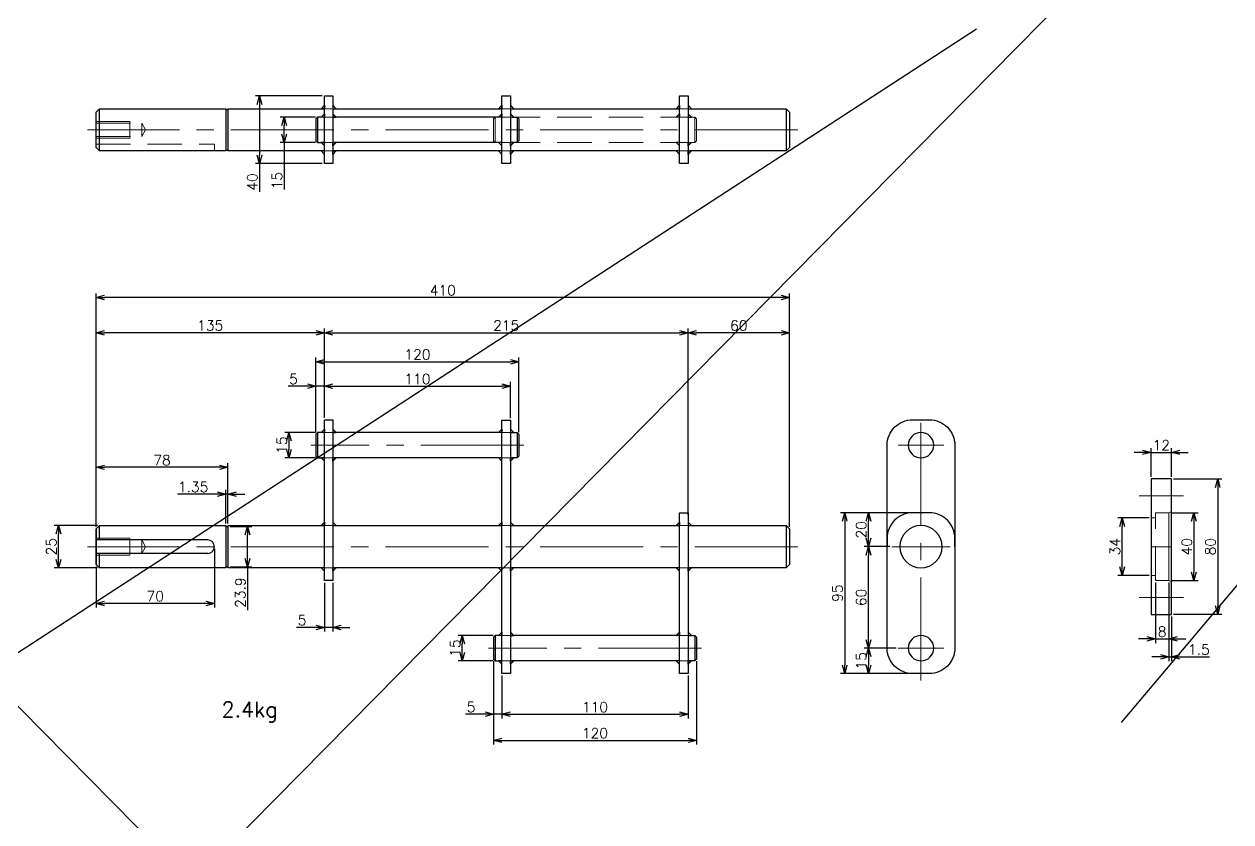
# Model space of a CAD drawing. Header units: millimetres. Extents: x 0 to 49006, y -7876 to 6995.
# Drawn here: x 11460 to 12173, y -6838 to -6366 of the extents above; entities that cross this region are included whole.
import ezdxf

# ---------------------------------------------------------------- set-up
doc = ezdxf.new("R2010")
doc.units = ezdxf.units.MM
doc.header["$LTSCALE"] = 3.2
doc.header["$PDMODE"] = 99
doc.header["$PDSIZE"] = 1
doc.linetypes.add('CENTER2', pattern=[28.575, 19.05, -3.175, 3.175, -3.175])
doc.linetypes.add('HIDDEN', pattern=[9.525, 6.35, -3.175])
for name, color, linetype, lineweight in [('04_HIDDEN', 2, 'HIDDEN', 13), ('05_CENTER', 4, 'CENTER2', 13), ('08_DIM', 3, 'Continuous', 13)]:
    doc.layers.add(name, color=color, linetype=linetype, lineweight=lineweight)
doc.layers.add('10_DRAFT', color=8, linetype='Continuous', lineweight=0, plot=False)
doc.styles.add('KSS_TXT', font='txt.shx', dxfattribs={"bigfont": 'extfont2.shx'})
doc.dimstyles.new('KSS_DIM', dxfattribs={"dimscale": 12, "dimtxt": 3, "dimasz": 2.5, "dimexe": 1.25, "dimexo": 0.625, "dimtad": 1, "dimdsep": 46, "dimtxsty": 'KSS_TXT', "dimblk": 'OPEN30', "dimcen": 0, "dimazin": 2, "dimtfac": 0.75, "dimtmove": 0, "dimatfit": 3, "dimldrblk": 'OPEN30', "dimfxl": 1.25, "dimtolj": 1, "dimarcsym": 0})

# ---------------------------------------------------------------- blocks, each defined once
blk = doc.blocks.new('_Open30')
at = {"color": 0, "linetype": 'ByBlock', "lineweight": -2}
for p, q in [((-1, 0.27), (0, 0)), ((0, 0), (-1, -0.27)), ((0, 0), (-1, 0))]:
    blk.add_line(p, q, dxfattribs=at)
blk = doc.blocks.new('*D538')
at = {"layer": '08_DIM', "color": 0, "lineweight": -2, "transparency": 16777216}
for p, q in [((11637.37, -6599.04), (11637.37, -6577.92)), ((11747.37, -6599.3), (11747.37, -6577.92)), ((11642.37, -6580.42), (11742.37, -6580.42))]:
    blk.add_line(p, q, dxfattribs=at)
at = {"layer": 'Defpoints', "color": 0, "transparency": 16777216}
for p in [(11747.37, -6580.42), (11637.37, -6600.29), (11747.37, -6600.55)]:
    blk.add_point(p, dxfattribs=at)
at = {"layer": '08_DIM', "color": 0, "lineweight": -2, "transparency": 16777216, "xscale": 5, "yscale": 5, "zscale": 5, "rotation": 180}
blk.add_blockref('_Open30', (11637.37, -6580.42), dxfattribs=at)
at = {"layer": '08_DIM', "color": 0, "lineweight": -2, "transparency": 16777216, "xscale": 5, "yscale": 5, "zscale": 5}
blk.add_blockref('_Open30', (11747.37, -6580.42), dxfattribs=at)
at = {"layer": '08_DIM', "color": 0, "transparency": 16777216, "insert": (11692.37, -6576.17), "char_height": 6, "attachment_point": 5, "style": 'KSS_TXT'}
blk.add_mtext('\\A1;110', dxfattribs=at)
blk = doc.blocks.new('*D539')
at = {"layer": '08_DIM', "color": 0, "lineweight": -2, "transparency": 16777216}
for p, q in [((11632.37, -6607.54), (11632.37, -6577.92)), ((11637.37, -6599.04), (11637.37, -6577.92)), ((11627.37, -6580.42), (11615.87, -6580.42)), ((11637.37, -6580.42), (11632.37, -6580.42)), ((11642.37, -6580.42), (11647.37, -6580.42))]:
    blk.add_line(p, q, dxfattribs=at)
at = {"layer": 'Defpoints', "color": 0, "transparency": 16777216}
for p in [(11632.37, -6580.42), (11637.37, -6600.29), (11632.37, -6608.79)]:
    blk.add_point(p, dxfattribs=at)
at = {"layer": '08_DIM', "color": 0, "lineweight": -2, "transparency": 16777216, "xscale": 5, "yscale": 5, "zscale": 5}
blk.add_blockref('_Open30', (11632.37, -6580.42), dxfattribs=at)
at = {"layer": '08_DIM', "color": 0, "lineweight": -2, "transparency": 16777216, "xscale": 5, "yscale": 5, "zscale": 5, "rotation": 180}
blk.add_blockref('_Open30', (11637.37, -6580.42), dxfattribs=at)
at = {"layer": '08_DIM', "color": 0, "transparency": 16777216, "insert": (11619.12, -6576.17), "char_height": 6, "attachment_point": 5, "style": 'KSS_TXT'}
blk.add_mtext('\\A1;5', dxfattribs=at)
blk = doc.blocks.new('*D540')
at = {"layer": '08_DIM', "color": 0, "lineweight": -2, "transparency": 16777216}
for p, q in [((11632.12, -6607.79), (11613.92, -6607.79)), ((11616.42, -6612.79), (11616.42, -6617.79)), ((11632.12, -6622.79), (11613.92, -6622.79))]:
    blk.add_line(p, q, dxfattribs=at)
at = {"layer": 'Defpoints', "color": 0, "transparency": 16777216}
for p in [(11633.37, -6607.79), (11616.42, -6622.79), (11633.37, -6622.79)]:
    blk.add_point(p, dxfattribs=at)
at = {"layer": '08_DIM', "color": 0, "lineweight": -2, "transparency": 16777216, "xscale": 5, "yscale": 5, "zscale": 5}
for p, rotation in [((11616.42, -6607.79), 90), ((11616.42, -6622.79), 270)]:
    blk.add_blockref('_Open30', p, dxfattribs=dict(at, rotation=rotation))
at = {"layer": '08_DIM', "color": 0, "transparency": 16777216, "insert": (11612.17, -6615.29), "char_height": 6, "attachment_point": 5, "rotation": 90, "style": 'KSS_TXT'}
blk.add_mtext('\\A1;15', dxfattribs=at)
blk = doc.blocks.new('*D541')
at = {"layer": '08_DIM', "color": 0, "lineweight": -2, "transparency": 16777216}
for p, q in [((11632.37, -6607.54), (11632.37, -6563.48)), ((11752.37, -6607.54), (11752.37, -6563.48)), ((11637.37, -6565.98), (11747.37, -6565.98))]:
    blk.add_line(p, q, dxfattribs=at)
at = {"layer": 'Defpoints', "color": 0, "transparency": 16777216}
for p in [(11752.37, -6565.98), (11632.37, -6608.79), (11752.37, -6608.79)]:
    blk.add_point(p, dxfattribs=at)
at = {"layer": '08_DIM', "color": 0, "lineweight": -2, "transparency": 16777216, "xscale": 5, "yscale": 5, "zscale": 5, "rotation": 180}
blk.add_blockref('_Open30', (11632.37, -6565.98), dxfattribs=at)
at = {"layer": '08_DIM', "color": 0, "lineweight": -2, "transparency": 16777216, "xscale": 5, "yscale": 5, "zscale": 5}
blk.add_blockref('_Open30', (11752.37, -6565.98), dxfattribs=at)
at = {"layer": '08_DIM', "color": 0, "transparency": 16777216, "insert": (11692.37, -6561.73), "char_height": 6, "attachment_point": 5, "style": 'KSS_TXT'}
blk.add_mtext('\\A1;120', dxfattribs=at)
blk = doc.blocks.new('*D542')
at = {"layer": '08_DIM', "color": 0, "lineweight": -2, "transparency": 16777216}
for p, q in [((11737.37, -6743.04), (11737.37, -6792.29)), ((11857.37, -6743.04), (11857.37, -6792.29)), ((11742.37, -6789.79), (11852.37, -6789.79))]:
    blk.add_line(p, q, dxfattribs=at)
at = {"layer": 'Defpoints', "color": 0, "transparency": 16777216}
for p in [(11737.37, -6741.79), (11857.37, -6741.79), (11857.37, -6789.79)]:
    blk.add_point(p, dxfattribs=at)
at = {"layer": '08_DIM', "color": 0, "lineweight": -2, "transparency": 16777216, "xscale": 5, "yscale": 5, "zscale": 5, "rotation": 180}
blk.add_blockref('_Open30', (11737.37, -6789.79), dxfattribs=at)
at = {"layer": '08_DIM', "color": 0, "lineweight": -2, "transparency": 16777216, "xscale": 5, "yscale": 5, "zscale": 5}
blk.add_blockref('_Open30', (11857.37, -6789.79), dxfattribs=at)
at = {"layer": '08_DIM', "color": 0, "transparency": 16777216, "insert": (11797.37, -6785.54), "char_height": 6, "attachment_point": 5, "style": 'KSS_TXT'}
blk.add_mtext('\\A1;120', dxfattribs=at)
blk = doc.blocks.new('A$C1BF24BC8_1_1')
at = {"color": 0}
for p, q in [((2, -12.5), (2, 12.5)), ((76.65, 12.5), (76.65, -12.5)), ((76.65, 11.95), (78, 11.95)), ((78, 12.5), (78, -12.5)), ((131, 7.5), (130, 6.5)), ((135, 7.5), (131, 7.5)), ((131, 7.5), (131, -7.5)), ((245, 7.5), (249, 7.5)), ((249, 7.5), (249, -7.5)), ((249, 7.5), (250, 6.5)), ((408, 12.5), (408, -12.5)), ((130, 6.5), (130, -6.5)), ((250, 6.5), (250, -6.5)), ((130, -6.5), (131, -7.5)), ((250, -6.5), (249, -7.5)), ((76.65, -11.95), (78, -11.95)), ((131, -7.5), (135, -7.5)), ((249, -7.5), (245, -7.5))]:
    blk.add_line(p, q, dxfattribs=at)
at = {"color": 3}
for points in [[(135, 12.5), (133, 12.5), (133, 12.5), (135, 14.5)], [(140, 12.5), (142, 12.5), (142, 12.5), (140, 14.5)], [(240, 12.5), (238, 12.5), (238, 12.5), (240, 14.5)], [(245, 12.5), (247, 12.5), (247, 12.5), (245, 14.5)], [(345, 12.5), (343, 12.5), (343, 12.5), (345, 14.5)], [(350, 12.5), (352, 12.5), (352, 12.5), (350, 14.5)], [(135, 7.5), (133, 7.5), (133, 7.5), (135, 9.5)], [(140, 7.5), (142, 7.5), (142, 7.5), (140, 9.5)], [(240, 7.5), (238, 7.5), (238, 7.5), (240, 9.5)], [(245, 7.5), (247, 7.5), (247, 7.5), (245, 9.5)], [(345, 7.5), (343, 7.5), (343, 7.5), (345, 9.5)], [(350, 7.5), (352, 7.5), (352, 7.5), (350, 9.5)], [(135, -7.5), (133, -7.5), (133, -7.5), (135, -9.5)], [(135, -12.5), (133, -12.5), (133, -12.5), (135, -14.5)], [(140, -7.5), (142, -7.5), (142, -7.5), (140, -9.5)], [(140, -12.5), (142, -12.5), (142, -12.5), (140, -14.5)], [(240, -7.5), (238, -7.5), (238, -7.5), (240, -9.5)], [(240, -12.5), (238, -12.5), (238, -12.5), (240, -14.5)], [(245, -7.5), (247, -7.5), (247, -7.5), (245, -9.5)], [(245, -12.5), (247, -12.5), (247, -12.5), (245, -14.5)], [(345, -7.5), (343, -7.5), (343, -7.5), (345, -9.5)], [(345, -12.5), (343, -12.5), (343, -12.5), (345, -14.5)], [(350, -7.5), (352, -7.5), (352, -7.5), (350, -9.5)], [(350, -12.5), (352, -12.5), (352, -12.5), (350, -14.5)]]:
    blk.add_lwpolyline(points, close=True, dxfattribs=at)
at = {"color": 0}
for points in [[(140, 20), (140, -20), (135, -20), (135, 20)], [(245, 20), (245, -20), (240, -20), (240, 20)], [(350, 20), (350, -20), (345, -20), (345, 20)]]:
    blk.add_lwpolyline(points, close=True, dxfattribs=at)
for points in [[(76.65, -12.5), (2, -12.5), (0, -10.5), (0, 10.5), (2, 12.5), (76.65, 12.5)], [(78, 12.5), (135, 12.5)], [(140, 12.5), (240, 12.5)], [(240, 7.5), (140, 7.5)], [(245, 12.5), (345, 12.5)], [(350, 12.5), (408, 12.5)], [(408, 12.5), (408, 12.5), (410, 10.5), (410, -10.5), (408, -12.5), (408, -12.5)], [(135, -12.5), (78, -12.5)], [(240, -7.5), (140, -7.5)], [(240, -12.5), (140, -12.5)], [(345, -12.5), (245, -12.5)], [(408, -12.5), (350, -12.5)]]:
    blk.add_lwpolyline(points, dxfattribs=at)
at = {"layer": '04_HIDDEN'}
for p, q in [((140, 12.5), (135, 12.5)), ((135, 12.5), (140, 12.5)), ((135, 7.5), (140, 7.5)), ((236, 7.5), (235, 6.5)), ((236, 7.5), (236, -7.5)), ((245, 12.5), (240, 12.5)), ((350, 12.5), (345, 12.5)), ((354, 7.5), (354, -7.5)), ((354, 7.5), (355, 6.5)), ((0, 5), (20, 5)), ((0, 4), (27, 4)), ((20, 5), (20, -5)), ((27, 4), (27, -4)), ((29.31, 0), (27, 4)), ((27, -4), (29.31, 0)), ((235, 6.5), (235, -6.5)), ((355, 6.5), (355, -6.5)), ((0, -4), (27, -4)), ((0, -5), (20, -5)), ((235, -6.5), (236, -7.5)), ((355, -6.5), (354, -7.5)), ((0, -8.5), (70, -8.5)), ((70, -8.5), (70, -12.5)), ((135, -7.5), (140, -7.5)), ((140, -12.5), (135, -12.5)), ((135, -12.5), (140, -12.5)), ((245, -12.5), (240, -12.5)), ((350, -12.5), (345, -12.5))]:
    blk.add_line(p, q, dxfattribs=at)
for points in [[(140, 7.5), (135, 7.5)], [(354, 7.5), (236, 7.5)], [(245, 7.5), (240, 7.5)], [(345, 7.5), (350, 7.5)], [(140, -7.5), (135, -7.5)], [(354, -7.5), (236, -7.5)], [(245, -7.5), (240, -7.5)], [(345, -7.5), (350, -7.5)]]:
    blk.add_lwpolyline(points, dxfattribs=at)
at = {"layer": '05_CENTER'}
blk.add_line((415, 0), (-5, 0), dxfattribs=at)
blk = doc.blocks.new('*D668')
at = {"layer": '08_DIM', "color": 0, "lineweight": -2, "transparency": 16777216}
for p, q in [((11503.12, -6662.79), (11477.66, -6662.79)), ((11480.16, -6682.79), (11480.16, -6667.79)), ((11503.12, -6687.79), (11477.66, -6687.79))]:
    blk.add_line(p, q, dxfattribs=at)
at = {"layer": 'Defpoints', "color": 0, "transparency": 16777216}
for p in [(11480.16, -6662.79), (11504.37, -6662.79), (11504.37, -6687.79)]:
    blk.add_point(p, dxfattribs=at)
at = {"layer": '08_DIM', "color": 0, "lineweight": -2, "transparency": 16777216, "xscale": 5, "yscale": 5, "zscale": 5}
for p, rotation in [((11480.16, -6662.79), 90), ((11480.16, -6687.79), 270)]:
    blk.add_blockref('_Open30', p, dxfattribs=dict(at, rotation=rotation))
at = {"layer": '08_DIM', "color": 0, "transparency": 16777216, "insert": (11475.91, -6675.29), "char_height": 6, "attachment_point": 5, "rotation": 90, "style": 'KSS_TXT'}
blk.add_mtext('\\A1;25', dxfattribs=at)
blk = doc.blocks.new('*D669')
at = {"layer": '08_DIM', "color": 0, "lineweight": -2, "transparency": 16777216}
for p, q in [((11971.7, -6675.29), (11956.54, -6675.29)), ((11959.04, -6730.29), (11959.04, -6680.29)), ((11975.44, -6735.29), (11956.54, -6735.29))]:
    blk.add_line(p, q, dxfattribs=at)
at = {"layer": 'Defpoints', "color": 0, "transparency": 16777216}
for p in [(11959.04, -6675.29), (11972.95, -6675.29), (11976.69, -6735.29)]:
    blk.add_point(p, dxfattribs=at)
at = {"layer": '08_DIM', "color": 0, "lineweight": -2, "transparency": 16777216, "xscale": 5, "yscale": 5, "zscale": 5}
for p, rotation in [((11959.04, -6675.29), 90), ((11959.04, -6735.29), 270)]:
    blk.add_blockref('_Open30', p, dxfattribs=dict(at, rotation=rotation))
at = {"layer": '08_DIM', "color": 0, "transparency": 16777216, "insert": (11954.79, -6705.29), "char_height": 6, "attachment_point": 5, "rotation": 90, "style": 'KSS_TXT'}
blk.add_mtext('\\A1;60', dxfattribs=at)
blk = doc.blocks.new('*D670')
at = {"layer": '08_DIM', "color": 0, "lineweight": -2, "transparency": 16777216}
for p, q in [((11983.88, -6655.29), (11956.54, -6655.29)), ((11959.04, -6670.29), (11959.04, -6660.29)), ((11971.7, -6675.29), (11956.54, -6675.29))]:
    blk.add_line(p, q, dxfattribs=at)
at = {"layer": 'Defpoints', "color": 0, "transparency": 16777216}
for p in [(11959.04, -6655.29), (11985.13, -6655.29), (11972.95, -6675.29)]:
    blk.add_point(p, dxfattribs=at)
at = {"layer": '08_DIM', "color": 0, "lineweight": -2, "transparency": 16777216, "xscale": 5, "yscale": 5, "zscale": 5}
for p, rotation in [((11959.04, -6655.29), 90), ((11959.04, -6675.29), 270)]:
    blk.add_blockref('_Open30', p, dxfattribs=dict(at, rotation=rotation))
at = {"layer": '08_DIM', "color": 0, "transparency": 16777216, "insert": (11954.79, -6665.29), "char_height": 6, "attachment_point": 5, "rotation": 90, "style": 'KSS_TXT'}
blk.add_mtext('\\A1;20', dxfattribs=at)
blk = doc.blocks.new('*D671')
at = {"layer": '08_DIM', "color": 0, "lineweight": -2, "transparency": 16777216}
for p, q in [((11637.37, -6696.65), (11637.37, -6725.51)), ((11642.37, -6696.65), (11642.37, -6725.51)), ((11632.37, -6723.01), (11620.87, -6723.01)), ((11642.37, -6723.01), (11637.37, -6723.01)), ((11647.37, -6723.01), (11652.37, -6723.01))]:
    blk.add_line(p, q, dxfattribs=at)
at = {"layer": 'Defpoints', "color": 0, "transparency": 16777216}
for p in [(11637.37, -6695.4), (11642.37, -6695.4), (11637.37, -6723.01)]:
    blk.add_point(p, dxfattribs=at)
at = {"layer": '08_DIM', "color": 0, "lineweight": -2, "transparency": 16777216, "xscale": 5, "yscale": 5, "zscale": 5}
blk.add_blockref('_Open30', (11637.37, -6723.01), dxfattribs=at)
at = {"layer": '08_DIM', "color": 0, "lineweight": -2, "transparency": 16777216, "xscale": 5, "yscale": 5, "zscale": 5, "rotation": 180}
blk.add_blockref('_Open30', (11642.37, -6723.01), dxfattribs=at)
at = {"layer": '08_DIM', "color": 0, "transparency": 16777216, "insert": (11624.12, -6718.76), "char_height": 6, "attachment_point": 5, "style": 'KSS_TXT'}
blk.add_mtext('\\A1;5', dxfattribs=at)
blk = doc.blocks.new('*D682')
at = {"layer": '08_DIM', "color": 0, "lineweight": -2, "transparency": 16777216}
for p, q in [((11742.37, -6751.54), (11742.37, -6776.87)), ((11852.37, -6751.54), (11852.37, -6776.87)), ((11747.37, -6774.37), (11847.37, -6774.37))]:
    blk.add_line(p, q, dxfattribs=at)
at = {"layer": 'Defpoints', "color": 0, "transparency": 16777216}
for p in [(11742.37, -6750.29), (11852.37, -6750.29), (11852.37, -6774.37)]:
    blk.add_point(p, dxfattribs=at)
at = {"layer": '08_DIM', "color": 0, "lineweight": -2, "transparency": 16777216, "xscale": 5, "yscale": 5, "zscale": 5, "rotation": 180}
blk.add_blockref('_Open30', (11742.37, -6774.37), dxfattribs=at)
at = {"layer": '08_DIM', "color": 0, "lineweight": -2, "transparency": 16777216, "xscale": 5, "yscale": 5, "zscale": 5}
blk.add_blockref('_Open30', (11852.37, -6774.37), dxfattribs=at)
at = {"layer": '08_DIM', "color": 0, "transparency": 16777216, "insert": (11797.37, -6770.12), "char_height": 6, "attachment_point": 5, "style": 'KSS_TXT'}
blk.add_mtext('\\A1;110', dxfattribs=at)
blk = doc.blocks.new('*D683')
at = {"layer": '08_DIM', "color": 0, "lineweight": -2, "transparency": 16777216}
for p, q in [((11737.37, -6743.04), (11737.37, -6776.87)), ((11742.37, -6751.54), (11742.37, -6776.87)), ((11732.37, -6774.37), (11720.87, -6774.37)), ((11742.37, -6774.37), (11737.37, -6774.37)), ((11747.37, -6774.37), (11752.37, -6774.37))]:
    blk.add_line(p, q, dxfattribs=at)
at = {"layer": 'Defpoints', "color": 0, "transparency": 16777216}
for p in [(11737.37, -6741.79), (11742.37, -6750.29), (11737.37, -6774.37)]:
    blk.add_point(p, dxfattribs=at)
at = {"layer": '08_DIM', "color": 0, "lineweight": -2, "transparency": 16777216, "xscale": 5, "yscale": 5, "zscale": 5}
blk.add_blockref('_Open30', (11737.37, -6774.37), dxfattribs=at)
at = {"layer": '08_DIM', "color": 0, "lineweight": -2, "transparency": 16777216, "xscale": 5, "yscale": 5, "zscale": 5, "rotation": 180}
blk.add_blockref('_Open30', (11742.37, -6774.37), dxfattribs=at)
at = {"layer": '08_DIM', "color": 0, "transparency": 16777216, "insert": (11724.12, -6770.11), "char_height": 6, "attachment_point": 5, "style": 'KSS_TXT'}
blk.add_mtext('\\A1;5', dxfattribs=at)
blk = doc.blocks.new('*D684')
at = {"layer": '08_DIM', "color": 0, "lineweight": -2, "transparency": 16777216}
for p, q in [((11637.37, -6599.04), (11637.37, -6546.32)), ((11642.37, -6548.82), (11847.37, -6548.82)), ((11852.37, -6656.54), (11852.37, -6546.32))]:
    blk.add_line(p, q, dxfattribs=at)
at = {"layer": 'Defpoints', "color": 0, "transparency": 16777216}
for p in [(11852.37, -6548.82), (11637.37, -6600.29), (11852.37, -6657.79)]:
    blk.add_point(p, dxfattribs=at)
at = {"layer": '08_DIM', "color": 0, "lineweight": -2, "transparency": 16777216, "xscale": 5, "yscale": 5, "zscale": 5, "rotation": 180}
blk.add_blockref('_Open30', (11637.37, -6548.82), dxfattribs=at)
at = {"layer": '08_DIM', "color": 0, "lineweight": -2, "transparency": 16777216, "xscale": 5, "yscale": 5, "zscale": 5}
blk.add_blockref('_Open30', (11852.37, -6548.82), dxfattribs=at)
at = {"layer": '08_DIM', "color": 0, "transparency": 16777216, "insert": (11744.87, -6544.57), "char_height": 6, "attachment_point": 5, "style": 'KSS_TXT'}
blk.add_mtext('\\A1;215', dxfattribs=at)
blk = doc.blocks.new('*D685')
at = {"layer": '08_DIM', "color": 0, "lineweight": -2, "transparency": 16777216}
for p, q in [((11737.12, -6727.79), (11716.42, -6727.79)), ((11718.92, -6737.79), (11718.92, -6732.79)), ((11737.12, -6742.79), (11716.42, -6742.79))]:
    blk.add_line(p, q, dxfattribs=at)
at = {"layer": 'Defpoints', "color": 0, "transparency": 16777216}
for p in [(11718.92, -6727.79), (11738.37, -6727.79), (11738.37, -6742.79)]:
    blk.add_point(p, dxfattribs=at)
at = {"layer": '08_DIM', "color": 0, "lineweight": -2, "transparency": 16777216, "xscale": 5, "yscale": 5, "zscale": 5}
for p, rotation in [((11718.92, -6727.79), 90), ((11718.92, -6742.79), 270)]:
    blk.add_blockref('_Open30', p, dxfattribs=dict(at, rotation=rotation))
at = {"layer": '08_DIM', "color": 0, "transparency": 16777216, "insert": (11714.67, -6735.29), "char_height": 6, "attachment_point": 5, "rotation": 90, "style": 'KSS_TXT'}
blk.add_mtext('\\A1;15', dxfattribs=at)
blk = doc.blocks.new('*D686')
at = {"layer": '08_DIM', "color": 0, "lineweight": -2, "transparency": 16777216}
for p, q in [((11502.37, -6663.54), (11502.37, -6546.32)), ((11632.37, -6548.82), (11507.37, -6548.82)), ((11637.37, -6599.04), (11637.37, -6546.32))]:
    blk.add_line(p, q, dxfattribs=at)
at = {"layer": 'Defpoints', "color": 0, "transparency": 16777216}
for p in [(11502.37, -6548.82), (11637.37, -6600.29), (11502.37, -6664.79)]:
    blk.add_point(p, dxfattribs=at)
at = {"layer": '08_DIM', "color": 0, "lineweight": -2, "transparency": 16777216, "xscale": 5, "yscale": 5, "zscale": 5, "rotation": 180}
blk.add_blockref('_Open30', (11502.37, -6548.82), dxfattribs=at)
at = {"layer": '08_DIM', "color": 0, "lineweight": -2, "transparency": 16777216, "xscale": 5, "yscale": 5, "zscale": 5}
blk.add_blockref('_Open30', (11637.37, -6548.82), dxfattribs=at)
at = {"layer": '08_DIM', "color": 0, "transparency": 16777216, "insert": (11569.87, -6544.57), "char_height": 6, "attachment_point": 5, "style": 'KSS_TXT'}
blk.add_mtext('\\A1;135', dxfattribs=at)
blk = doc.blocks.new('*D687')
at = {"layer": '08_DIM', "color": 0, "lineweight": -2, "transparency": 16777216}
for p, q in [((11502.37, -6663.54), (11502.37, -6525.56)), ((11907.37, -6528.06), (11507.37, -6528.06)), ((11912.37, -6663.54), (11912.37, -6525.56))]:
    blk.add_line(p, q, dxfattribs=at)
at = {"layer": 'Defpoints', "color": 0, "transparency": 16777216}
for p in [(11502.37, -6528.06), (11502.37, -6664.79), (11912.37, -6664.79)]:
    blk.add_point(p, dxfattribs=at)
at = {"layer": '08_DIM', "color": 0, "lineweight": -2, "transparency": 16777216, "xscale": 5, "yscale": 5, "zscale": 5, "rotation": 180}
blk.add_blockref('_Open30', (11502.37, -6528.06), dxfattribs=at)
at = {"layer": '08_DIM', "color": 0, "lineweight": -2, "transparency": 16777216, "xscale": 5, "yscale": 5, "zscale": 5}
blk.add_blockref('_Open30', (11912.37, -6528.06), dxfattribs=at)
at = {"layer": '08_DIM', "color": 0, "transparency": 16777216, "insert": (11707.37, -6523.81), "char_height": 6, "attachment_point": 5, "style": 'KSS_TXT'}
blk.add_mtext('\\A1;410', dxfattribs=at)
blk = doc.blocks.new('*D709')
at = {"layer": '08_DIM', "color": 0, "lineweight": -2, "transparency": 16777216}
for p, q in [((11579.02, -6661.54), (11579.02, -6641.74)), ((11580.37, -6661.54), (11580.37, -6641.74)), ((11574.02, -6644.24), (11550.52, -6644.24)), ((11580.37, -6644.24), (11579.02, -6644.24)), ((11585.37, -6644.24), (11590.37, -6644.24))]:
    blk.add_line(p, q, dxfattribs=at)
at = {"layer": 'Defpoints', "color": 0, "transparency": 16777216}
for p in [(11579.02, -6644.24), (11579.02, -6662.79), (11580.37, -6662.79)]:
    blk.add_point(p, dxfattribs=at)
at = {"layer": '08_DIM', "color": 0, "lineweight": -2, "transparency": 16777216, "xscale": 5, "yscale": 5, "zscale": 5}
blk.add_blockref('_Open30', (11579.02, -6644.24), dxfattribs=at)
at = {"layer": '08_DIM', "color": 0, "lineweight": -2, "transparency": 16777216, "xscale": 5, "yscale": 5, "zscale": 5, "rotation": 180}
blk.add_blockref('_Open30', (11580.37, -6644.24), dxfattribs=at)
at = {"layer": '08_DIM', "color": 0, "transparency": 16777216, "insert": (11559.77, -6639.99), "char_height": 6, "attachment_point": 5, "style": 'KSS_TXT'}
blk.add_mtext('\\A1;1.35', dxfattribs=at)
blk = doc.blocks.new('*D710')
at = {"layer": '08_DIM', "color": 0, "lineweight": -2, "transparency": 16777216}
for p, q in [((11502.37, -6663.54), (11502.37, -6625.88)), ((11575.37, -6628.38), (11507.37, -6628.38)), ((11580.37, -6661.54), (11580.37, -6625.88))]:
    blk.add_line(p, q, dxfattribs=at)
at = {"layer": 'Defpoints', "color": 0, "transparency": 16777216}
for p in [(11502.37, -6628.38), (11580.37, -6662.79), (11502.37, -6664.79)]:
    blk.add_point(p, dxfattribs=at)
at = {"layer": '08_DIM', "color": 0, "lineweight": -2, "transparency": 16777216, "xscale": 5, "yscale": 5, "zscale": 5, "rotation": 180}
blk.add_blockref('_Open30', (11502.37, -6628.38), dxfattribs=at)
at = {"layer": '08_DIM', "color": 0, "lineweight": -2, "transparency": 16777216, "xscale": 5, "yscale": 5, "zscale": 5}
blk.add_blockref('_Open30', (11580.37, -6628.38), dxfattribs=at)
at = {"layer": '08_DIM', "color": 0, "transparency": 16777216, "insert": (11541.37, -6624.13), "char_height": 6, "attachment_point": 5, "style": 'KSS_TXT'}
blk.add_mtext('\\A1;78', dxfattribs=at)
blk = doc.blocks.new('*D711')
at = {"layer": '08_DIM', "color": 0, "lineweight": -2, "transparency": 16777216}
for p, q in [((11581.62, -6663.34), (11594.42, -6663.34)), ((11591.92, -6682.24), (11591.92, -6668.34)), ((11581.62, -6687.24), (11594.42, -6687.24)), ((11591.92, -6687.24), (11591.92, -6712.75))]:
    blk.add_line(p, q, dxfattribs=at)
at = {"layer": 'Defpoints', "color": 0, "transparency": 16777216}
for p in [(11580.37, -6663.34), (11591.92, -6663.34), (11580.37, -6687.24)]:
    blk.add_point(p, dxfattribs=at)
at = {"layer": '08_DIM', "color": 0, "lineweight": -2, "transparency": 16777216, "xscale": 5, "yscale": 5, "zscale": 5}
for p, rotation in [((11591.92, -6663.34), 90), ((11591.92, -6687.24), 270)]:
    blk.add_blockref('_Open30', p, dxfattribs=dict(at, rotation=rotation))
at = {"layer": '08_DIM', "color": 0, "transparency": 16777216, "insert": (11587.67, -6702.49), "char_height": 6, "attachment_point": 5, "rotation": 90, "style": 'KSS_TXT'}
blk.add_mtext('\\A1;23.9', dxfattribs=at)
blk = doc.blocks.new('*D715')
at = {"layer": '08_DIM', "color": 0, "lineweight": -2, "transparency": 16777216}
for p, q in [((12137.95, -6655.29), (12154.02, -6655.29)), ((12151.52, -6660.29), (12151.52, -6690.29)), ((12137.95, -6695.29), (12154.02, -6695.29))]:
    blk.add_line(p, q, dxfattribs=at)
at = {"layer": 'Defpoints', "color": 0, "transparency": 16777216}
for p in [(12136.7, -6655.29), (12136.7, -6695.29), (12151.52, -6695.29)]:
    blk.add_point(p, dxfattribs=at)
at = {"layer": '08_DIM', "color": 0, "lineweight": -2, "transparency": 16777216, "xscale": 5, "yscale": 5, "zscale": 5}
for p, rotation in [((12151.52, -6655.29), 90), ((12151.52, -6695.29), 270)]:
    blk.add_blockref('_Open30', p, dxfattribs=dict(at, rotation=rotation))
at = {"layer": '08_DIM', "color": 0, "transparency": 16777216, "insert": (12147.27, -6675.29), "char_height": 6, "attachment_point": 5, "rotation": 90, "style": 'KSS_TXT'}
blk.add_mtext('\\A1;40', dxfattribs=at)
blk = doc.blocks.new('*D716')
at = {"layer": '08_DIM', "color": 0, "lineweight": -2, "transparency": 16777216}
for p, q in [((12124.95, -6658.29), (12106.58, -6658.29)), ((12109.08, -6687.29), (12109.08, -6663.29)), ((12124.95, -6692.29), (12106.58, -6692.29))]:
    blk.add_line(p, q, dxfattribs=at)
at = {"layer": 'Defpoints', "color": 0, "transparency": 16777216}
for p in [(12109.08, -6658.29), (12126.2, -6658.29), (12126.2, -6692.29)]:
    blk.add_point(p, dxfattribs=at)
at = {"layer": '08_DIM', "color": 0, "lineweight": -2, "transparency": 16777216, "xscale": 5, "yscale": 5, "zscale": 5}
for p, rotation in [((12109.08, -6658.29), 90), ((12109.08, -6692.29), 270)]:
    blk.add_blockref('_Open30', p, dxfattribs=dict(at, rotation=rotation))
at = {"layer": '08_DIM', "color": 0, "transparency": 16777216, "insert": (12104.83, -6675.29), "char_height": 6, "attachment_point": 5, "rotation": 90, "style": 'KSS_TXT'}
blk.add_mtext('\\A1;34', dxfattribs=at)
blk = doc.blocks.new('*D717')
at = {"layer": '08_DIM', "color": 0, "lineweight": -2, "transparency": 16777216}
for p, q in [((12128.7, -6696.54), (12128.7, -6732.33)), ((12136.7, -6696.54), (12136.7, -6732.33)), ((12123.7, -6729.83), (12118.7, -6729.83)), ((12128.7, -6729.83), (12136.7, -6729.83)), ((12141.7, -6729.83), (12146.7, -6729.83))]:
    blk.add_line(p, q, dxfattribs=at)
at = {"layer": 'Defpoints', "color": 0, "transparency": 16777216}
for p in [(12128.7, -6695.29), (12136.7, -6695.29), (12136.7, -6729.83)]:
    blk.add_point(p, dxfattribs=at)
at = {"layer": '08_DIM', "color": 0, "lineweight": -2, "transparency": 16777216, "xscale": 5, "yscale": 5, "zscale": 5}
blk.add_blockref('_Open30', (12128.7, -6729.83), dxfattribs=at)
at = {"layer": '08_DIM', "color": 0, "lineweight": -2, "transparency": 16777216, "xscale": 5, "yscale": 5, "zscale": 5, "rotation": 180}
blk.add_blockref('_Open30', (12136.7, -6729.83), dxfattribs=at)
at = {"layer": '08_DIM', "color": 0, "transparency": 16777216, "insert": (12132.7, -6725.58), "char_height": 6, "attachment_point": 5, "style": 'KSS_TXT'}
blk.add_mtext('\\A1;8', dxfattribs=at)
blk = doc.blocks.new('*D718')
at = {"layer": '08_DIM', "color": 0, "lineweight": -2, "transparency": 16777216}
for p, q in [((12136.7, -6696.54), (12136.7, -6742.88)), ((12138.2, -6716.54), (12138.2, -6742.88)), ((12131.7, -6740.38), (12126.7, -6740.38)), ((12136.7, -6740.38), (12138.2, -6740.38)), ((12143.2, -6740.38), (12160.7, -6740.38))]:
    blk.add_line(p, q, dxfattribs=at)
at = {"layer": 'Defpoints', "color": 0, "transparency": 16777216}
for p in [(12136.7, -6695.29), (12138.2, -6715.29), (12138.2, -6740.38)]:
    blk.add_point(p, dxfattribs=at)
at = {"layer": '08_DIM', "color": 0, "lineweight": -2, "transparency": 16777216, "xscale": 5, "yscale": 5, "zscale": 5}
blk.add_blockref('_Open30', (12136.7, -6740.38), dxfattribs=at)
at = {"layer": '08_DIM', "color": 0, "lineweight": -2, "transparency": 16777216, "xscale": 5, "yscale": 5, "zscale": 5, "rotation": 180}
blk.add_blockref('_Open30', (12138.2, -6740.38), dxfattribs=at)
at = {"layer": '08_DIM', "color": 0, "transparency": 16777216, "insert": (12154.45, -6736.13), "char_height": 6, "attachment_point": 5, "style": 'KSS_TXT'}
blk.add_mtext('\\A1;1.5', dxfattribs=at)
blk = doc.blocks.new('*D719')
at = {"layer": '08_DIM', "color": 0, "lineweight": -2, "transparency": 16777216}
for p, q in [((12121.2, -6619.54), (12116.2, -6619.54)), ((12126.2, -6634.04), (12126.2, -6617.04)), ((12126.2, -6619.54), (12138.2, -6619.54)), ((12138.2, -6634.04), (12138.2, -6617.04)), ((12143.2, -6619.54), (12148.2, -6619.54))]:
    blk.add_line(p, q, dxfattribs=at)
at = {"layer": 'Defpoints', "color": 0, "transparency": 16777216}
for p in [(12138.2, -6619.54), (12126.2, -6635.29), (12138.2, -6635.29)]:
    blk.add_point(p, dxfattribs=at)
at = {"layer": '08_DIM', "color": 0, "lineweight": -2, "transparency": 16777216, "xscale": 5, "yscale": 5, "zscale": 5}
blk.add_blockref('_Open30', (12126.2, -6619.54), dxfattribs=at)
at = {"layer": '08_DIM', "color": 0, "lineweight": -2, "transparency": 16777216, "xscale": 5, "yscale": 5, "zscale": 5, "rotation": 180}
blk.add_blockref('_Open30', (12138.2, -6619.54), dxfattribs=at)
at = {"layer": '08_DIM', "color": 0, "transparency": 16777216, "insert": (12132.2, -6615.29), "char_height": 6, "attachment_point": 5, "style": 'KSS_TXT'}
blk.add_mtext('\\A1;12', dxfattribs=at)
blk = doc.blocks.new('*D720')
at = {"layer": '08_DIM', "color": 0, "lineweight": -2, "transparency": 16777216}
for p, q in [((12139.45, -6635.29), (12168.05, -6635.29)), ((12165.55, -6640.29), (12165.55, -6710.29)), ((12139.45, -6715.29), (12168.05, -6715.29))]:
    blk.add_line(p, q, dxfattribs=at)
at = {"layer": 'Defpoints', "color": 0, "transparency": 16777216}
for p in [(12138.2, -6635.29), (12138.2, -6715.29), (12165.55, -6715.29)]:
    blk.add_point(p, dxfattribs=at)
at = {"layer": '08_DIM', "color": 0, "lineweight": -2, "transparency": 16777216, "xscale": 5, "yscale": 5, "zscale": 5}
for p, rotation in [((12165.55, -6635.29), 90), ((12165.55, -6715.29), 270)]:
    blk.add_blockref('_Open30', p, dxfattribs=dict(at, rotation=rotation))
at = {"layer": '08_DIM', "color": 0, "transparency": 16777216, "insert": (12161.3, -6675.29), "char_height": 6, "attachment_point": 5, "rotation": 90, "style": 'KSS_TXT'}
blk.add_mtext('\\A1;80', dxfattribs=at)
blk = doc.blocks.new('*D725')
at = {"layer": '08_DIM', "color": 0, "lineweight": -2, "transparency": 16777216}
for p, q in [((11572.37, -6676.54), (11572.37, -6711.32)), ((11502.37, -6687.04), (11502.37, -6711.32)), ((11567.37, -6708.82), (11507.37, -6708.82))]:
    blk.add_line(p, q, dxfattribs=at)
at = {"layer": 'Defpoints', "color": 0, "transparency": 16777216}
for p in [(11572.37, -6675.29), (11502.37, -6685.79), (11502.37, -6708.82)]:
    blk.add_point(p, dxfattribs=at)
at = {"layer": '08_DIM', "color": 0, "lineweight": -2, "transparency": 16777216, "xscale": 5, "yscale": 5, "zscale": 5, "rotation": 180}
blk.add_blockref('_Open30', (11502.37, -6708.82), dxfattribs=at)
at = {"layer": '08_DIM', "color": 0, "lineweight": -2, "transparency": 16777216, "xscale": 5, "yscale": 5, "zscale": 5}
blk.add_blockref('_Open30', (11572.37, -6708.82), dxfattribs=at)
at = {"layer": '08_DIM', "color": 0, "transparency": 16777216, "insert": (11537.37, -6704.57), "char_height": 6, "attachment_point": 5, "style": 'KSS_TXT'}
blk.add_mtext('\\A1;70', dxfattribs=at)
blk = doc.blocks.new('*D726')
at = {"layer": '08_DIM', "color": 0, "lineweight": -2, "transparency": 16777216}
for p, q in [((11636.13, -6408.88), (11596.55, -6408.88)), ((11599.05, -6413.88), (11599.05, -6443.88)), ((11636.13, -6448.88), (11596.55, -6448.88)), ((11599.05, -6448.88), (11599.05, -6465.63))]:
    blk.add_line(p, q, dxfattribs=at)
at = {"layer": 'Defpoints', "color": 0, "transparency": 16777216}
for p in [(11637.38, -6408.88), (11599.05, -6448.88), (11637.38, -6448.88)]:
    blk.add_point(p, dxfattribs=at)
at = {"layer": '08_DIM', "color": 0, "lineweight": -2, "transparency": 16777216, "xscale": 5, "yscale": 5, "zscale": 5}
for p, rotation in [((11599.05, -6408.88), 90), ((11599.05, -6448.88), 270)]:
    blk.add_blockref('_Open30', p, dxfattribs=dict(at, rotation=rotation))
at = {"layer": '08_DIM', "color": 0, "transparency": 16777216, "insert": (11594.8, -6459.76), "char_height": 6, "attachment_point": 5, "rotation": 90, "style": 'KSS_TXT'}
blk.add_mtext('\\A1;40', dxfattribs=at)
blk = doc.blocks.new('*D727')
at = {"layer": '08_DIM', "color": 0, "lineweight": -2, "transparency": 16777216}
for p, q in [((11632.13, -6421.38), (11611.14, -6421.38)), ((11613.64, -6431.38), (11613.64, -6426.38)), ((11632.13, -6436.38), (11611.14, -6436.38)), ((11613.64, -6436.38), (11613.64, -6464.2))]:
    blk.add_line(p, q, dxfattribs=at)
at = {"layer": 'Defpoints', "color": 0, "transparency": 16777216}
for p in [(11613.64, -6421.38), (11633.38, -6421.38), (11633.38, -6436.38)]:
    blk.add_point(p, dxfattribs=at)
at = {"layer": '08_DIM', "color": 0, "lineweight": -2, "transparency": 16777216, "xscale": 5, "yscale": 5, "zscale": 5}
for p, rotation in [((11613.64, -6421.38), 90), ((11613.64, -6436.38), 270)]:
    blk.add_blockref('_Open30', p, dxfattribs=dict(at, rotation=rotation))
at = {"layer": '08_DIM', "color": 0, "transparency": 16777216, "insert": (11609.39, -6458.95), "char_height": 6, "attachment_point": 5, "rotation": 90, "style": 'KSS_TXT'}
blk.add_mtext('\\A1;15', dxfattribs=at)
blk = doc.blocks.new('A$C001C79F1_1_1')
at = {"color": 0}
for p, q in [((131, 67.5), (130, 66.5)), ((130, 66.5), (130, 53.5)), ((135, 67.5), (131, 67.5)), ((131, 67.5), (131, 52.5)), ((240, 67.5), (140, 67.5)), ((245, 67.5), (249, 67.5)), ((249, 67.5), (249, 52.5)), ((249, 67.5), (250, 66.5)), ((250, 66.5), (250, 53.5)), ((130, 53.5), (131, 52.5)), ((131, 52.5), (135, 52.5)), ((240, 52.5), (140, 52.5)), ((249, 52.5), (245, 52.5)), ((250, 53.5), (249, 52.5)), ((2, 4), (2, 12.5)), ((76.65, 12.5), (76.65, -12.5)), ((76.65, 11.95), (78, 11.95)), ((78, 12.5), (78, -12.5)), ((408, 12.5), (408, -12.5)), ((66, 4), (0, 4)), ((66, -4), (0, -4)), ((2, -12.5), (2, -4)), ((76.65, -11.95), (78, -11.95)), ((236, -52.5), (235, -53.5)), ((235, -53.5), (235, -66.5)), ((240, -52.5), (236, -52.5)), ((236, -52.5), (236, -67.5)), ((345, -52.5), (245, -52.5)), ((350, -52.5), (354, -52.5)), ((354, -52.5), (354, -67.5)), ((354, -52.5), (355, -53.5)), ((355, -53.5), (355, -66.5)), ((235, -66.5), (236, -67.5)), ((236, -67.5), (240, -67.5)), ((345, -67.5), (245, -67.5)), ((354, -67.5), (350, -67.5)), ((355, -66.5), (354, -67.5))]:
    blk.add_line(p, q, dxfattribs=at)
for points in [[(140, 75), (140, -20), (135, -20), (135, 75)], [(240, -75), (240, 74.75), (245, 74.75), (245, -75)], [(345, -75), (345, 20), (350, 20), (350, -75)]]:
    blk.add_lwpolyline(points, close=True, dxfattribs=at)
at = {"color": 3}
for points in [[(135, 67.5), (133, 67.5), (133, 67.5), (135, 69.5)], [(140, 67.5), (142, 67.5), (142, 67.5), (140, 69.5)], [(240, 67.5), (238, 67.5), (238, 67.5), (240, 69.5)], [(245, 67.5), (247, 67.5), (247, 67.5), (245, 69.5)], [(135, 52.5), (133, 52.5), (133, 52.5), (135, 50.5)], [(140, 52.5), (142, 52.5), (142, 52.5), (140, 50.5)], [(240, 52.5), (238, 52.5), (238, 52.5), (240, 50.5)], [(245, 52.5), (247, 52.5), (247, 52.5), (245, 50.5)], [(135, 12.5), (133, 12.5), (133, 12.5), (135, 14.5)], [(140, 12.5), (142, 12.5), (142, 12.5), (140, 14.5)], [(240, 12.5), (238, 12.5), (238, 12.5), (240, 14.5)], [(245, 12.5), (247, 12.5), (247, 12.5), (245, 14.5)], [(345, 12.5), (343, 12.5), (343, 12.5), (345, 14.5)], [(350, 12.5), (352, 12.5), (352, 12.5), (350, 14.5)], [(135, -12.5), (133, -12.5), (133, -12.5), (135, -14.5)], [(140, -12.5), (142, -12.5), (142, -12.5), (140, -14.5)], [(240, -12.5), (238, -12.5), (238, -12.5), (240, -14.5)], [(245, -12.5), (247, -12.5), (247, -12.5), (245, -14.5)], [(345, -12.5), (343, -12.5), (343, -12.5), (345, -14.5)], [(350, -12.5), (352, -12.5), (352, -12.5), (350, -14.5)], [(240, -52.5), (238, -52.5), (238, -52.5), (240, -50.5)], [(245, -52.5), (247, -52.5), (247, -52.5), (245, -50.5)], [(345, -52.5), (343, -52.5), (343, -52.5), (345, -50.5)], [(350, -52.5), (352, -52.5), (352, -52.5), (350, -50.5)], [(240, -67.5), (238, -67.5), (238, -67.5), (240, -69.5)], [(245, -67.5), (247, -67.5), (247, -67.5), (245, -69.5)], [(345, -67.5), (343, -67.5), (343, -67.5), (345, -69.5)], [(350, -67.5), (352, -67.5), (352, -67.5), (350, -69.5)]]:
    blk.add_lwpolyline(points, close=True, dxfattribs=at)
at = {"color": 0}
for points in [[(76.65, -12.5), (2, -12.5), (0, -10.5), (0, 10.5), (2, 12.5), (76.65, 12.5)], [(78, 12.5), (135, 12.5)], [(140, 12.5), (240, 12.5)], [(245, 12.5), (345, 12.5)], [(350, 12.5), (408, 12.5)], [(408, 12.5), (408, 12.5), (410, 10.5), (410, -10.5), (408, -12.5), (408, -12.5)], [(135, -12.5), (78, -12.5)], [(240, -12.5), (140, -12.5)], [(345, -12.5), (245, -12.5)], [(408, -12.5), (350, -12.5)]]:
    blk.add_lwpolyline(points, dxfattribs=at)
blk.add_arc((66, 0), 4, 270, 90, dxfattribs=at)
at = {"layer": '04_HIDDEN'}
for p, q in [((135, 67.5), (140, 67.5)), ((135, 52.5), (140, 52.5)), ((140, 12.5), (135, 12.5)), ((135, 12.5), (140, 12.5)), ((245, 12.5), (240, 12.5)), ((350, 12.5), (345, 12.5)), ((0, 5), (20, 5)), ((0, 4), (27, 4)), ((20, 5), (20, -5)), ((27, 4), (27, -4)), ((29.31, 0), (27, 4)), ((0, -4), (27, -4)), ((0, -5), (20, -5)), ((27, -4), (29.31, 0)), ((140, -12.5), (135, -12.5)), ((135, -12.5), (140, -12.5)), ((245, -12.5), (240, -12.5)), ((350, -12.5), (345, -12.5))]:
    blk.add_line(p, q, dxfattribs=at)
for points in [[(140, 67.5), (135, 67.5)], [(245, 67.5), (240, 67.5)], [(140, 52.5), (135, 52.5)], [(245, 52.5), (240, 52.5)], [(245, -52.5), (240, -52.5)], [(350, -52.5), (345, -52.5)], [(245, -67.5), (240, -67.5)], [(350, -67.5), (345, -67.5)]]:
    blk.add_lwpolyline(points, dxfattribs=at)
at = {"layer": '05_CENTER'}
for p, q in [((253, 60), (127, 60)), ((415, 0), (-5, 0)), ((358, -60), (232, -60))]:
    blk.add_line(p, q, dxfattribs=at)
blk = doc.blocks.new('A$C6A7672B0_1_1')
at = {"color": 0}
blk.add_lwpolyline([(12, 40), (0, 40), (0, -40), (12, -40)], close=True, dxfattribs=at)
at = {"layer": '04_HIDDEN'}
for p, q in [((2.5, 17), (0, 17)), ((2.5, -20), (2.5, 20)), ((10.5, 20), (12, 20.87)), ((2.5, -17), (0, -17)), ((10.5, -20), (12, -20.87))]:
    blk.add_line(p, q, dxfattribs=at)
for points in [[(10.5, 20), (2.5, 20)], [(10.5, -20), (2.5, -20)]]:
    blk.add_lwpolyline(points, dxfattribs=at)
at = {"layer": '05_CENTER'}
for p, q in [((19.17, 30), (-7.08, 30)), ((19.17, -30), (-7.08, -30))]:
    blk.add_line(p, q, dxfattribs=at)
at = {"layer": '10_DRAFT'}
for p, q in [((10.5, 20), (10.5, -20)), ((0, 0), (12, 0))]:
    blk.add_line(p, q, dxfattribs=at)
blk = doc.blocks.new('A$C0AD82597_1_1')
blk.add_lwpolyline([(-5, -75), (5, -75, 0.414214), (20, -60), (20, 60, 0.414214), (5, 75), (-5, 75, 0.414214), (-20, 60), (-20, -60, 0.414214)], format="xyb", close=True)
at = {"color": 0}
blk.add_lwpolyline([(20, 0), (20, -5, -0.414214), (5, -20), (-5, -20, -0.414214), (-20, -5), (-20, 0)], format="xyb", dxfattribs=at)
for centre, radius in [((0, 60), 7.5), ((0, 0), 12.5), ((0, -60), 7.5)]:
    blk.add_circle(centre, radius, dxfattribs=at)
at = {"layer": '05_CENTER'}
for p, q in [((0, 79.1), (0, -79.1)), ((13.44, 60), (-13.44, 60)), ((17.19, 0), (-17.19, 0)), ((13.44, -60), (-13.44, -60))]:
    blk.add_line(p, q, dxfattribs=at)
blk = doc.blocks.new('*D733')
at = {"layer": '08_DIM', "color": 0, "lineweight": -2, "transparency": 16777216}
for p, q in [((11852.37, -6656.54), (11852.37, -6546.32)), ((11907.37, -6548.82), (11857.37, -6548.82)), ((11912.37, -6663.54), (11912.37, -6546.32))]:
    blk.add_line(p, q, dxfattribs=at)
at = {"layer": 'Defpoints', "color": 0, "transparency": 16777216}
for p in [(11852.37, -6548.82), (11852.37, -6657.79), (11912.37, -6664.79)]:
    blk.add_point(p, dxfattribs=at)
at = {"layer": '08_DIM', "color": 0, "lineweight": -2, "transparency": 16777216, "xscale": 5, "yscale": 5, "zscale": 5, "rotation": 180}
blk.add_blockref('_Open30', (11852.37, -6548.82), dxfattribs=at)
at = {"layer": '08_DIM', "color": 0, "lineweight": -2, "transparency": 16777216, "xscale": 5, "yscale": 5, "zscale": 5}
blk.add_blockref('_Open30', (11912.37, -6548.82), dxfattribs=at)
at = {"layer": '08_DIM', "color": 0, "transparency": 16777216, "insert": (11882.37, -6544.57), "char_height": 6, "attachment_point": 5, "style": 'KSS_TXT'}
blk.add_mtext('\\A1;60', dxfattribs=at)
blk = doc.blocks.new('*D734')
at = {"layer": '08_DIM', "color": 0, "lineweight": -2, "transparency": 16777216}
for p, q in [((11983.88, -6655.29), (11942.51, -6655.29)), ((11945.01, -6660.29), (11945.01, -6745.29)), ((11983.88, -6750.29), (11942.51, -6750.29))]:
    blk.add_line(p, q, dxfattribs=at)
at = {"layer": 'Defpoints', "color": 0, "transparency": 16777216}
for p in [(11985.13, -6655.29), (11945.01, -6750.29), (11985.13, -6750.29)]:
    blk.add_point(p, dxfattribs=at)
at = {"layer": '08_DIM', "color": 0, "lineweight": -2, "transparency": 16777216, "xscale": 5, "yscale": 5, "zscale": 5}
for p, rotation in [((11945.01, -6655.29), 90), ((11945.01, -6750.29), 270)]:
    blk.add_blockref('_Open30', p, dxfattribs=dict(at, rotation=rotation))
at = {"layer": '08_DIM', "color": 0, "transparency": 16777216, "insert": (11940.76, -6702.79), "char_height": 6, "attachment_point": 5, "rotation": 90, "style": 'KSS_TXT'}
blk.add_mtext('\\A1;95', dxfattribs=at)
blk = doc.blocks.new('*D735')
at = {"layer": '08_DIM', "color": 0, "lineweight": -2, "transparency": 16777216}
for p, q in [((11975.44, -6735.29), (11956.54, -6735.29)), ((11959.04, -6740.29), (11959.04, -6745.29)), ((11982.63, -6750.29), (11956.54, -6750.29))]:
    blk.add_line(p, q, dxfattribs=at)
at = {"layer": 'Defpoints', "color": 0, "transparency": 16777216}
for p in [(11976.69, -6735.29), (11959.04, -6750.29), (11983.88, -6750.29)]:
    blk.add_point(p, dxfattribs=at)
at = {"layer": '08_DIM', "color": 0, "lineweight": -2, "transparency": 16777216, "xscale": 5, "yscale": 5, "zscale": 5}
for p, rotation in [((11959.04, -6735.29), 90), ((11959.04, -6750.29), 270)]:
    blk.add_blockref('_Open30', p, dxfattribs=dict(at, rotation=rotation))
at = {"layer": '08_DIM', "color": 0, "transparency": 16777216, "insert": (11954.78, -6742.79), "char_height": 6, "attachment_point": 5, "rotation": 90, "style": 'KSS_TXT'}
blk.add_mtext('\\A1;15', dxfattribs=at)

msp = doc.modelspace()

# ---------------------------------------------------------------- linework, layer by layer
at = {"color": 1}
for p, q in [((10788.259, -6093.001), (12330.317, -7655.14)), ((12330.317, -6093.001), (10788.259, -7655.14))]:
    msp.add_line(p, q, dxfattribs=at)
at = {"color": 3}
for p, q in [((12022.869, -6369.323), (11348.334, -6808.251)), ((12276.769, -6579.628), (12108.461, -6779.157))]:
    msp.add_line(p, q, dxfattribs=at)
msp.add_line((11502.37, -6664.792), (11502.37, -6685.792))

# ---------------------------------------------------------------- block references
for name, p in [('A$C1BF24BC8_1_1', (11502.37, -6428.884)), ('A$C001C79F1_1_1', (11502.37, -6675.292)), ('A$C6A7672B0_1_1', (12126.196, -6675.292))]:
    msp.add_blockref(name, p)
at = {"xscale": -1, "rotation": 180}
msp.add_blockref('A$C0AD82597_1_1', (11990.134, -6675.292), dxfattribs=at)

# ---------------------------------------------------------------- texts
at = {"color": 1, "style": 'KSS_TXT'}
msp.add_text('2.4kg', height=9, dxfattribs=at).set_placement((11576.57, -6776.006))

# ---------------------------------------------------------------- dimensions: what is measured, and where the dimension line sits
at = {"layer": '08_DIM'}
for base, p1, p2, picture, middle in [((11599.052, -6448.884), (11637.383, -6408.884), (11637.383, -6448.884), '*D726', (11599.052, -6459.759)), ((11613.64, -6421.384), (11633.383, -6436.384), (11633.383, -6421.384), '*D727', (11613.64, -6458.947)), ((11591.922, -6663.342), (11580.37, -6687.242), (11580.37, -6663.342), '*D711', (11591.922, -6702.494))]:
    dim = msp.add_linear_dim(base=base, p1=p1, p2=p2, angle=90, dimstyle='KSS_DIM', override={"dimscale": 2, "dimarcsym": 1}, dxfattribs=at)
    dim.commit()
    dim.dimension.update_dxf_attribs({"geometry": picture, "text_midpoint": middle, "dimtype": 160})
for base, p1, p2, angle, picture, middle in [((11502.37, -6528.063), (11912.37, -6664.792), (11502.37, -6664.792), 180, '*D687', (11707.37, -6523.813)), ((11502.37, -6548.82), (11637.37, -6600.292), (11502.37, -6664.792), 180, '*D686', (11569.87, -6544.566)), ((11852.37, -6548.82), (11637.37, -6600.292), (11852.37, -6657.792), 180, '*D684', (11744.87, -6544.566)), ((11852.37, -6548.82), (11912.37, -6664.792), (11852.37, -6657.792), 180, '*D733', (11882.37, -6544.57)), ((11752.37, -6565.985), (11632.37, -6608.792), (11752.37, -6608.792), 180, '*D541', (11692.37, -6561.735)), ((11632.37, -6580.422), (11637.37, -6600.292), (11632.37, -6608.792), 180, '*D539', (11619.12, -6576.168)), ((11747.37, -6580.422), (11637.37, -6600.292), (11747.37, -6600.547), 180, '*D538', (11692.37, -6576.172)), ((11616.422, -6622.792), (11633.37, -6607.792), (11633.37, -6622.792), 90, '*D540', (11612.168, -6615.292)), ((12138.196, -6619.536), (12126.196, -6635.292), (12138.196, -6635.292), 180, '*D719', (12132.196, -6615.286)), ((11502.37, -6628.377), (11580.37, -6662.792), (11502.37, -6664.792), 180, '*D710', (11541.37, -6624.127)), ((12165.546, -6715.292), (12138.196, -6635.292), (12138.196, -6715.292), 90, '*D720', (12161.296, -6675.292)), ((11579.02, -6644.243), (11580.37, -6662.792), (11579.02, -6662.792), 180, '*D709', (11559.77, -6639.989)), ((11945.013, -6750.292), (11985.134, -6655.292), (11985.134, -6750.292), 90, '*D734', (11940.759, -6702.792)), ((11959.037, -6655.292), (11972.947, -6675.292), (11985.134, -6655.292), 90, '*D670', (11954.787, -6665.292)), ((12151.522, -6695.292), (12136.696, -6655.292), (12136.696, -6695.292), 90, '*D715', (12147.272, -6675.292)), ((11480.162, -6662.792), (11504.37, -6687.792), (11504.37, -6662.792), 90, '*D668', (11475.908, -6675.292)), ((12109.077, -6658.292), (12126.196, -6692.292), (12126.196, -6658.292), 90, '*D716', (12104.827, -6675.292)), ((11959.037, -6675.292), (11976.691, -6735.292), (11972.947, -6675.292), 90, '*D669', (11954.787, -6705.292)), ((11637.37, -6723.014), (11642.37, -6695.398), (11637.37, -6695.398), 180, '*D671', (11624.12, -6718.76)), ((12136.696, -6729.834), (12128.696, -6695.292), (12136.696, -6695.292), 180, '*D717', (12132.696, -6725.584)), ((12138.196, -6740.38), (12136.696, -6695.292), (12138.196, -6715.292), 180, '*D718', (12154.446, -6736.126)), ((11718.92, -6727.792), (11738.37, -6742.792), (11738.37, -6727.792), 90, '*D685', (11714.666, -6735.292)), ((11959.037, -6750.292), (11976.691, -6735.292), (11983.884, -6750.292), 90, '*D735', (11954.783, -6742.792)), ((11737.37, -6774.366), (11742.37, -6750.292), (11737.37, -6741.792), 180, '*D683', (11724.12, -6770.112)), ((11857.37, -6789.785), (11737.37, -6741.792), (11857.37, -6741.792), 180, '*D542', (11797.37, -6785.535)), ((11852.37, -6774.366), (11742.37, -6750.292), (11852.37, -6750.292), 180, '*D682', (11797.37, -6770.116))]:
    dim = msp.add_linear_dim(base=base, p1=p1, p2=p2, angle=angle, dimstyle='KSS_DIM', override={"dimscale": 2, "dimarcsym": 1}, dxfattribs=at)
    dim.commit()
    dim.dimension.update_dxf_attribs({"geometry": picture, "text_midpoint": middle})
dim = msp.add_linear_dim(base=(11502.37, -6708.819), p1=(11572.37, -6675.292), p2=(11502.37, -6685.792), dimstyle='KSS_DIM', override={"dimscale": 2, "dimarcsym": 1}, dxfattribs=at)
dim.commit()
dim.dimension.update_dxf_attribs({"geometry": '*D725', "text_midpoint": (11537.37, -6704.569)})

doc.saveas('drawing.dxf')
